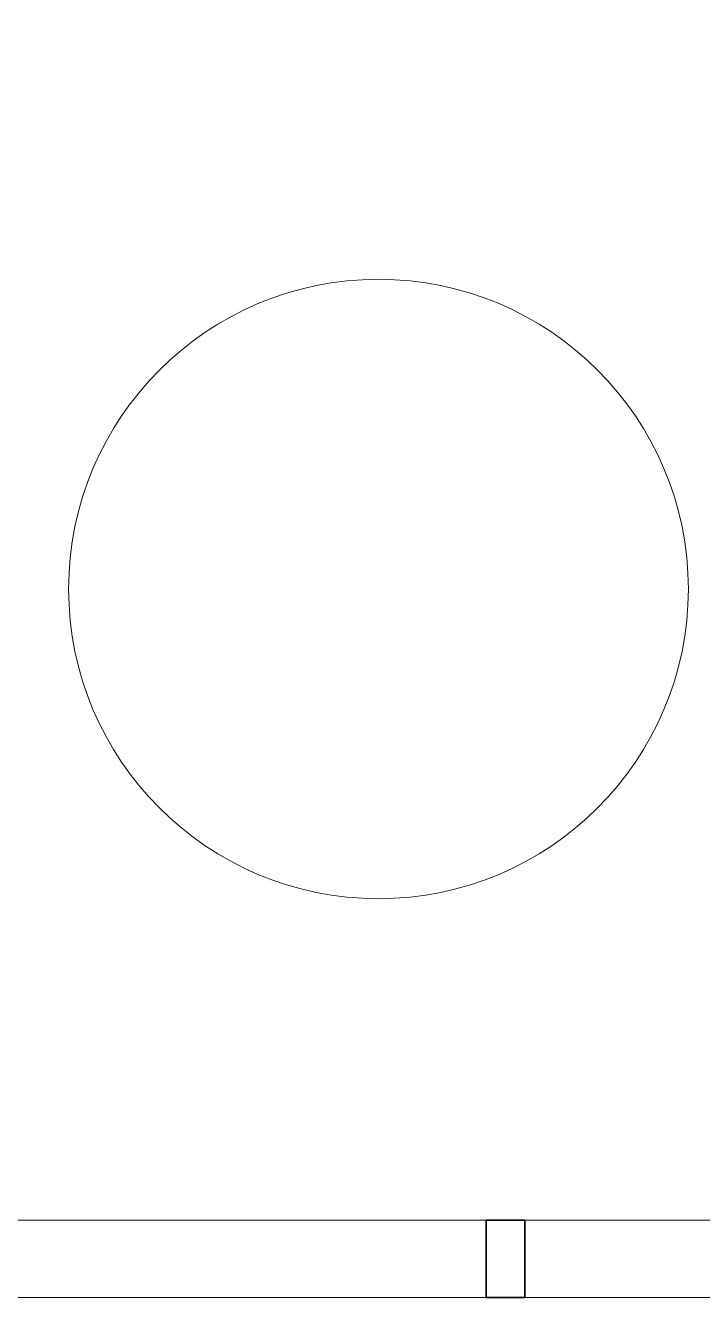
# Model space of a CAD drawing. Header units: millimetres. Extents: x -343543 to 400519, y -115663 to 104219.
# Drawn here: x -309558 to -308684, y -100 to 1543 of the extents above; entities that cross this region are included whole.
import ezdxf
from ezdxf.xclip import XClip

# ---------------------------------------------------------------- set-up
doc = ezdxf.new("R2010")
doc.units = ezdxf.units.MM
doc.header["$XCLIPFRAME"] = 0
doc.linetypes.add('XREF MAT BANG TUONG XAY$0$CENTER', pattern=[50.800000000000004, 31.75, -6.35, 6.35, -6.35])
doc.layers.get('0').update_dxf_attribs({"color": 231, "lineweight": 0})
for name, color, linetype, lineweight in [('A-PATT', 252, 'Continuous', 9), ('A-SYMBOLS', 10, 'Continuous', 13), ('XREF MAT BANG TUONG XAY$0$01.Xref _MB T1$0$A-DOOR', 8, 'Continuous', 9), ('XREF MAT BANG TUONG XAY$0$01.Xref _MB T1$0$A-WALL', 8, 'Continuous', 35), ('XREF MAT BANG TUONG XAY$0$A-GRID', 8, 'XREF MAT BANG TUONG XAY$0$CENTER', 15)]:
    doc.layers.add(name, color=color, linetype=linetype, lineweight=lineweight)

# ---------------------------------------------------------------- blocks, each defined once
blk = doc.blocks.new('XREF MAT BANG TUONG XAY$0$00.xref_IKIGAI_Truc')
at = {"layer": 'XREF MAT BANG TUONG XAY$0$A-GRID', "color": 8, "ltscale": 20}
blk.add_lwpolyline([(-2907.525181142613, 0), (42750.0013740146, 0)], dxfattribs=at)
blk = doc.blocks.new('XREF MAT BANG TUONG XAY$0$xref_IKIGAI_Cot')
at = {"layer": 'XREF MAT BANG TUONG XAY$0$A-GRID', "color": 8, "ltscale": 20}
blk.add_lwpolyline([(-2907.525181142613, 0), (42750.0013740146, 0)], dxfattribs=at)
blk = doc.blocks.new('XREF MAT BANG NOI THAT')
at = {"color": 8}
blk.add_circle((29461.08757310348, 815.1295927477622), 400, dxfattribs=at)
blk = doc.blocks.new('01.Xref _MB T1')
at = {"color": 8}
blk.add_lwpolyline([(39999.98286495637, 2999.999971648669), (40000.00011983114, 19400.00000088175), (-0.0001133780606323853, 19399.99891031675), (0.000109863918623887, 2999.999971648669), (8394.990727505367, 2999.999903546392), (8394.990727505367, -99.99995756214776), (31605.0109035246, -99.99952292154558), (31605.0109035246, 3000.000348937985)], close=True, dxfattribs=at)
at = {"layer": 'XREF MAT BANG TUONG XAY$0$01.Xref _MB T1$0$A-DOOR', "color": 8, "transparency": 33554687}
for points in [[(31605.0109035246, 1299.999989249005), (31604.99213812925, 0.0004154221132921521), (19999.99988919008, 1.697626430541277e-07)], [(31704.99213812926, 1299.999989249005), (31704.99213812925, -99.99958457788671), (19999.99988919008, -99.99999983023736)]]:
    blk.add_lwpolyline(points, dxfattribs=at)
at = {"layer": 'XREF MAT BANG TUONG XAY$0$01.Xref _MB T1$0$A-WALL', "color": 8}
blk.add_lwpolyline([(29650.00011080981, -100.0000068535737), (29650.00011080981, -6.85357372276485e-06), (29600.00011080981, -6.85357372276485e-06), (29600.00011080981, -100.0000068535737)], close=True, dxfattribs=at)
at = {"color": 8}
blk.add_blockref('XREF MAT BANG TUONG XAY$0$00.xref_IKIGAI_Truc', (0.000109863918623887, 0), dxfattribs=at)
ref = blk.add_blockref('XREF MAT BANG TUONG XAY$0$xref_IKIGAI_Cot', (-0.009273172880057245, -1.075099498848431e-05), dxfattribs=at)
XClip(ref).set_block_clipping_path([(-1610.3425959282936, -2225.6693134198044), (41829.12952086335, 21555.881957526355)])
at = {"layer": 'A-PATT', "color": 8}
blk.add_blockref('XREF MAT BANG NOI THAT', (0, 0), dxfattribs=at)

msp = doc.modelspace()

# ---------------------------------------------------------------- block references
at = {"layer": 'A-SYMBOLS'}
msp.add_blockref('01.Xref _MB T1', (-338563.4783449996, 2.91038304567337e-11), dxfattribs=at)

doc.saveas('drawing.dxf')
